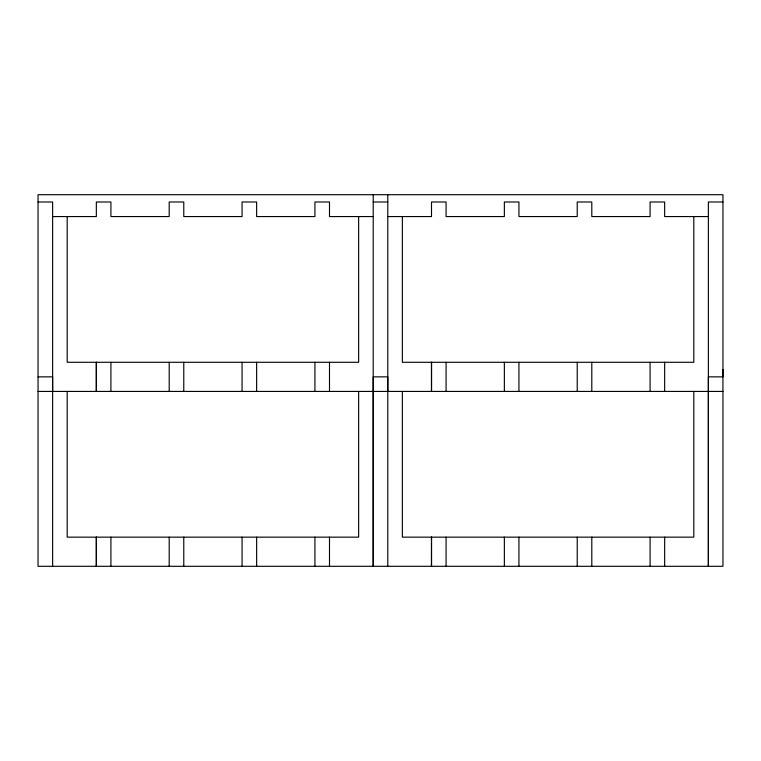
<?xml version="1.0" encoding="UTF-8"?>
<svg xmlns="http://www.w3.org/2000/svg" width="761" height="761" viewBox="0 0 761 761"><rect width="100%" height="100%" fill="white"/><g stroke="black" fill="none" stroke-linecap="round" stroke-linejoin="round"><path stroke-width="1.14" d="M722.95 201.988L708.377 201.988L708.377 566.298L708.377 376.857L722.95 376.857L722.95 194.702L38.05 194.702L38.05 566.298L722.95 566.298L722.95 369.57M52.623 566.298L52.623 201.988L38.05 201.988M373.213 194.702L373.213 566.298L373.213 376.857L387.787 376.857L387.787 391.43M387.787 566.298L387.787 194.702M373.213 201.988L387.787 201.988M52.623 216.562L96.343 216.562L96.343 201.988L110.916 201.988L110.916 216.562L169.199 216.562L169.199 201.988L183.772 201.988L183.772 216.562L242.065 216.562L242.065 201.988L256.638 201.988L256.638 216.562L314.921 216.562L314.921 201.988L329.494 201.988L329.494 216.562L373.213 216.562M387.787 216.562L431.506 216.562L431.506 201.988L446.079 201.988L446.079 216.562L504.362 216.562L504.362 201.988L518.935 201.988L518.935 216.562L577.228 216.562L577.228 201.988L591.801 201.988L591.801 216.562L650.084 216.562L650.084 201.988L664.657 201.988L664.657 216.562L708.377 216.562M38.05 376.857L52.623 376.857L52.623 391.43M38.05 391.43L722.95 391.43M693.804 216.562L693.804 362.284L402.36 362.284L402.36 216.562M693.804 391.43L693.804 537.152L402.36 537.152L402.36 391.43M664.657 362.284L664.657 391.43M664.657 537.152L664.657 566.298M650.084 362.284L650.084 391.43M650.084 537.152L650.084 566.298M591.801 362.284L591.801 391.43M591.801 537.152L591.801 566.298M577.228 362.284L577.228 391.43M577.228 537.152L577.228 566.298M518.935 362.284L518.935 391.43M518.935 537.152L518.935 566.298M504.362 362.284L504.362 391.43M504.362 537.152L504.362 566.298M446.079 362.284L446.079 391.43M446.079 537.152L446.079 566.298M358.64 216.562L358.64 362.284L67.196 362.284L67.196 216.562M358.64 391.43L358.64 537.152L67.196 537.152L67.196 391.43M329.494 362.284L329.494 391.43M329.494 537.152L329.494 566.298M314.921 362.284L314.921 391.43M314.921 537.152L314.921 566.298M256.638 362.284L256.638 391.43M256.638 537.152L256.638 566.298M242.065 362.284L242.065 391.43M242.065 537.152L242.065 566.298M183.772 362.284L183.772 391.43M183.772 537.152L183.772 566.298M169.199 362.284L169.199 391.43M169.199 537.152L169.199 566.298M110.916 362.284L110.916 391.43M110.916 537.152L110.916 566.298M96.343 537.152L96.343 566.298L96.343 537.152M96.343 362.284L96.343 391.43L96.343 362.284M431.506 537.152L431.497 566.298L431.506 537.152M431.506 362.284L431.506 391.43L431.506 362.284"/></g></svg>
